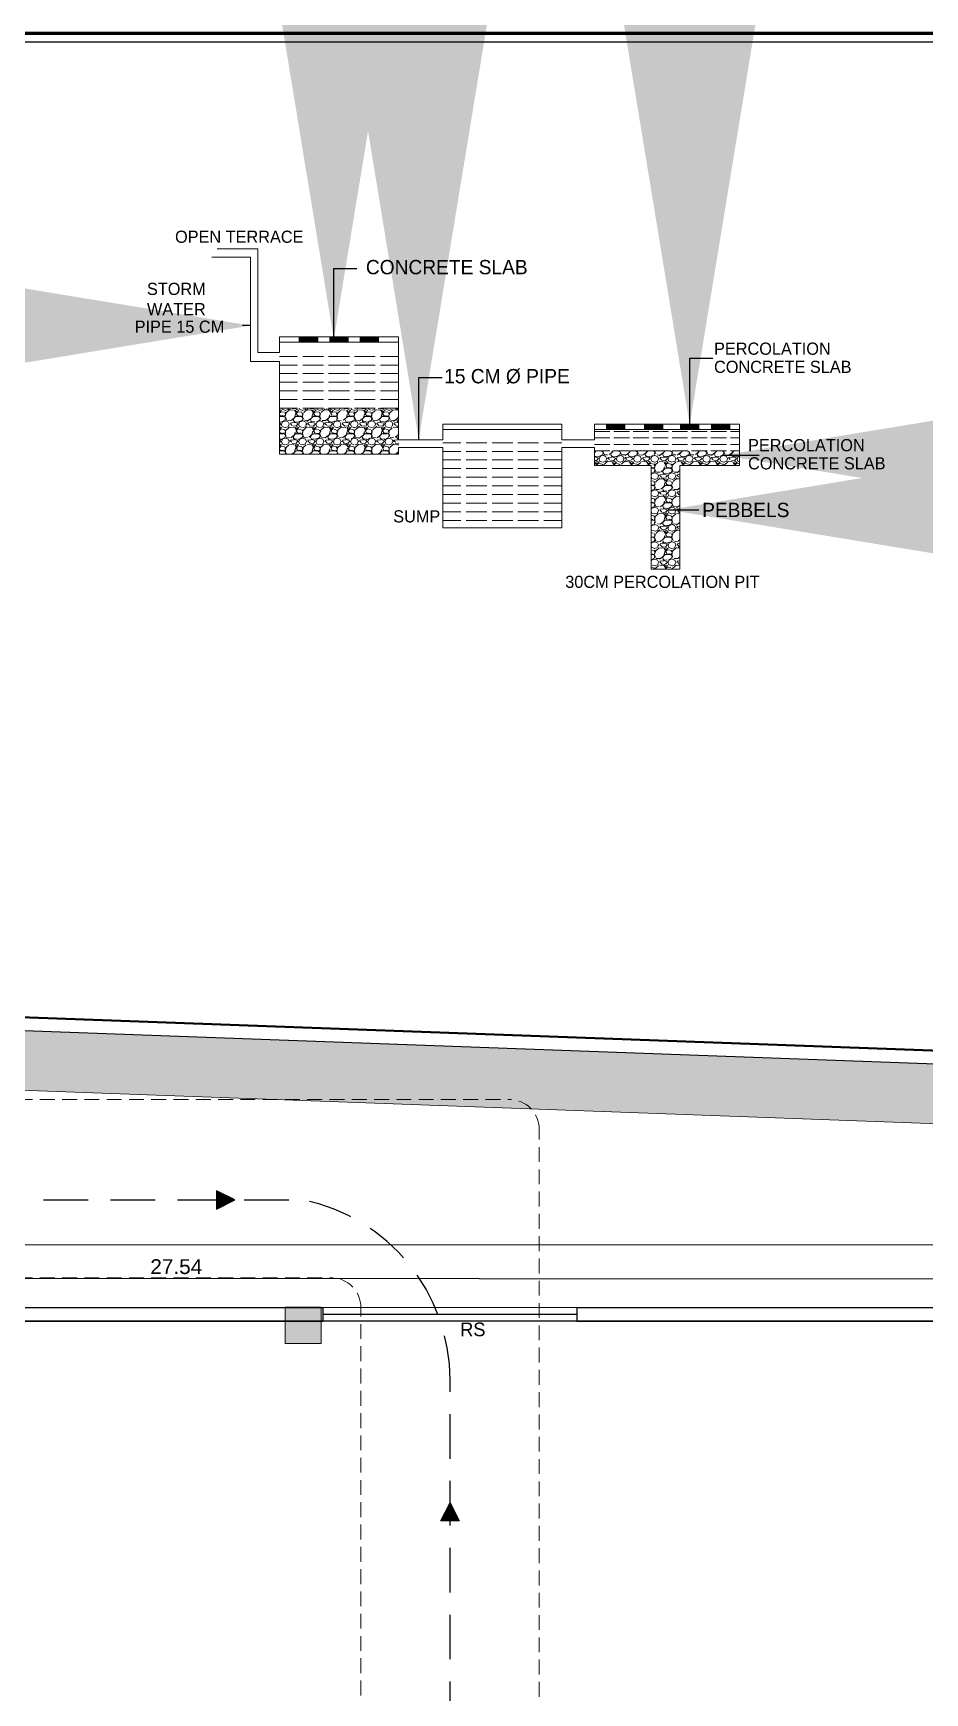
# Model space of a CAD drawing. Header units: metres. Extents: x 71870 to 72053, y 12512 to 13084.
# Drawn here: x 71945.28 to 71960.28, y 12985.78 to 13013.7 of the extents above; entities that cross this region are included whole.
import ezdxf

# ---------------------------------------------------------------- set-up
doc = ezdxf.new("R2010")
doc.units = ezdxf.units.M
doc.header["$MEASUREMENT"] = 0
doc.linetypes.add('1', pattern=[0])
doc.linetypes.add('Dim Line', pattern=[0.375, 0.25, -0.125])
doc.layers.get('Defpoints').update_dxf_attribs({"color": 6, "lineweight": 0})
doc.layers.add('02_FB_WALL', color=7, linetype='Continuous', lineweight=30)
doc.layers.add('COL', color=1, linetype='Continuous', lineweight=18)
for name, color, linetype in [('AS_AT_SITE', 6, '1'), ('BLK_1_FLR_0_ROOM_1', 2, 'Continuous'), ('BLK_1_LVL_0_BLDG_FOOT_PRINT', 1, 'Continuous'), ('BLK_1_LVL_0_SIDE_SETBACK1', 171, 'Continuous'), ('FMB_OR_PLR', 70, '1'), ('PLOT_BOUNDARY', 70, 'Continuous'), ('SUPER_IMPOSED', 5, '1')]:
    doc.layers.add(name, color=color, linetype=linetype)
doc.layers.add('BLK_1_FLR_0_BLT_UP_AREA', color=52, linetype='Continuous', plot=False)
doc.styles.add('century Gothic', font='arial.ttf')
doc.styles.add('SimpleX', font='arial.ttf', dxfattribs={"width": 0.8})
doc.styles.add('style2', font='')
doc.styles.add('TITLE', font='GOTHIC.TTF')
doc.styles.get('style2').set_extended_font_data('FuturaExtended')
doc.linetypes.add('ZIGZAG', pattern='A,0.0001,-0.2,[131,ltypeshp.shx,S=0.2,R=0,X=-0.2,Y=0],-0.4,[131,ltypeshp.shx,S=0.2,R=180,X=0.2,Y=0],-0.2', length=0.8001)
doc.dimstyles.new('DIM-100 MM', dxfattribs={"dimtxt": 200, "dimasz": 100, "dimexe": 100, "dimexo": 100, "dimgap": 75, "dimtad": 1, "dimdec": 4, "dimrnd": 1, "dimzin": 12, "dimdsep": 46, "dimtxsty": 'SimpleX', "dimblk": 'ARCHTICK', "dimcen": 1, "dimdle": 100, "dimclre": 8, "dimclrt": 140, "dimazin": 0, "dimtfac": 0.75, "dimtdec": 4, "dimtix": 1, "dimtmove": 0, "dimatfit": 3, "dimfxl": 0, "dimfrac": 2, "dimtolj": 1, "dimarcsym": 0})
doc.dimstyles.new('STAND', dxfattribs={"dimtxt": 0.25, "dimasz": 0.13, "dimexe": 0, "dimexo": 0, "dimgap": 0, "dimtad": 0, "dimzin": 0, "dimdsep": 46, "dimtxsty": 'century Gothic', "dimblk": 'OBLIQUE', "dimcen": 0.15, "dimse1": 1, "dimse2": 1, "dimclrd": 5, "dimclre": 7, "dimclrt": 5, "dimazin": 0, "dimtfac": 1, "dimtofl": 0, "dimtmove": 0, "dimatfit": 3, "dimfxl": 0, "dimtolj": 1, "dimtzin": 0, "dimlwd": -1, "dimlwe": -1, "dimarcsym": 0})

# ---------------------------------------------------------------- blocks, each defined once
blk = doc.blocks.new('arrowww')
at = {"layer": '02_FB_WALL'}
h = blk.add_hatch(color=252, dxfattribs=at)
h.dxf.hatch_style = 1
h.paths.add_polyline_path([(156792.6, 14158.6), (156780.6, 14164.6), (156792.6, 14170.6)])
at = {"layer": '02_FB_WALL', "color": 252}
blk.add_lwpolyline([(156792.6, 14158.6), (156780.6, 14164.6), (156792.6, 14170.6)], close=True, dxfattribs=at)
blk = doc.blocks.new('_Oblique')
at = {"color": 0, "linetype": 'ByBlock', "lineweight": -2}
blk.add_line((-0.5, -0.5), (0.5, 0.5), dxfattribs=at)
blk = doc.blocks.new('*D35')
at = {"color": 5}
blk.add_line((71933.893, 12992.757), (71961.436, 12992.744), dxfattribs=at)
at = {"layer": 'Defpoints', "color": 0, "lineweight": 25}
for p in [(71961.436, 12992.744), (71933.893, 12991.65), (71961.435, 12991.65)]:
    blk.add_point(p, dxfattribs=at)
at = {"color": 5, "xscale": 0.13, "yscale": 0.13, "zscale": 0.13}
for p, rotation in [((71933.893, 12992.757), 179.9730764399651), ((71961.436, 12992.744), 359.9730764399652)]:
    blk.add_blockref('_Oblique', p, dxfattribs=dict(at, rotation=rotation))
at = {"color": 5, "insert": (71947.684, 12992.946), "char_height": 0.25, "attachment_point": 5, "rotation": 359.9731, "style": 'century Gothic'}
blk.add_mtext('\\A1;27.54', dxfattribs=at)
blk = doc.blocks.new('*D38')
at = {"color": 5}
for p, q in [((71909.874, 12993.333), (71935.347, 12993.321)), ((71961.664, 12993.309), (71936.191, 12993.321))]:
    blk.add_line(p, q, dxfattribs=at)
at = {"layer": 'Defpoints', "color": 0, "lineweight": 25}
for p in [(71909.874, 12993.333), (71909.874, 12992.266), (71961.664, 12992.26)]:
    blk.add_point(p, dxfattribs=at)
at = {"color": 5, "xscale": 0.13, "yscale": 0.13, "zscale": 0.13}
for p, rotation in [((71909.874, 12993.333), 179.9730764399651), ((71961.664, 12993.309), 359.9730764399652)]:
    blk.add_blockref('_Oblique', p, dxfattribs=dict(at, rotation=rotation))
at = {"color": 5, "insert": (71935.769, 12993.321), "char_height": 0.25, "attachment_point": 5, "rotation": 359.9731, "style": 'century Gothic'}
blk.add_mtext('\\A1;51.79', dxfattribs=at)
blk = doc.blocks.new('*U3')
at = {"layer": 'COL'}
h = blk.add_hatch(color=8, dxfattribs=at)
h.dxf.hatch_style = 1
h.paths.add_polyline_path([(2704.9, 761), (2704.9, 737), (2680.9, 737), (2680.9, 761)])
at = {"layer": 'COL', "ltscale": 0.02}
blk.add_lwpolyline([(2704.9, 761), (2704.9, 737), (2680.9, 737), (2680.9, 761)], close=True, dxfattribs=at)
blk = doc.blocks.new('_ArchTick')
at = {"color": 0, "linetype": 'ByBlock', "const_width": 0.15}
blk.add_lwpolyline([(-0.5, -0.5), (0.5, 0.5)], dxfattribs=at)

msp = doc.modelspace()

# ---------------------------------------------------------------- hatches: boundary and pattern name
at = {"lineweight": 18}
for points in [[(71950.06419, 13008.59234), (71949.75439, 13008.59234), (71949.75439, 13008.50517), (71950.06419, 13008.50517)], [(71950.57588, 13008.59234), (71950.26608, 13008.59234), (71950.26608, 13008.50517), (71950.57588, 13008.50517)], [(71951.08758, 13008.59234), (71950.77778, 13008.59234), (71950.77778, 13008.50517), (71951.08758, 13008.50517)], [(71955.2314, 13007.12305), (71954.9216, 13007.12305), (71954.9216, 13007.03589), (71955.2314, 13007.03589)], [(71955.87318, 13007.12305), (71955.56338, 13007.12305), (71955.56338, 13007.03589), (71955.87318, 13007.03589)], [(71956.48037, 13007.12305), (71956.17057, 13007.12305), (71956.17057, 13007.03589), (71956.48037, 13007.03589)], [(71957.0016, 13007.12305), (71956.69179, 13007.12305), (71956.69179, 13007.03589), (71957.0016, 13007.03589)]]:
    msp.add_hatch(color=8, dxfattribs=at).paths.add_polyline_path(points)
h = msp.add_hatch(dxfattribs=at)
h.set_pattern_fill('ACAD_ISO02W100', color=8, scale=0.029055, style=0)
h.set_pattern_definition([(0, (71860.03189, 12984.14794), (0, 0.1452759), [0.3486622, -0.08716554])])
h.paths.add_polyline_path([(71951.42339, 13008.33084), (71949.41858, 13008.33084), (71949.41858, 13008.17949), (71949.41858, 13007.34297), (71951.42339, 13007.34297)])
h = msp.add_hatch(dxfattribs=at)
h.set_pattern_fill('GRAVEL', color=8, scale=0.290552, style=0)
h.set_pattern_definition([(228.0128, (70931.63671, 12632.01854), (-2.3244140188, -2.6149667388), [0.03908968, -3.86988521]), (184.9697, (70931.61056, 12631.989486), (3.4866221042, 0.29054929079), [0.06707912, -6.64083053]), (132.5104, (70931.543733, 12631.983674), (2.90551546877, -3.19607250234), [0.04729835, -4.68254237]), (267.2737, (70931.430418, 12631.911037), (0.2905506595, 5.81103641685), [0.06108503, -6.047417086]), (292.8337, (70931.427513, 12631.85002), (-1.45276196083, 3.48662075612), [0.05989871, -5.9299804]), (357.2737, (70931.450757, 12631.794816), (-5.81103641685, 0.2905506595), [0.06108503, -6.047417086]), (37.6942, (70931.511773, 12631.79191), (-3.77717574952, -2.90551537777), [0.08078183, -7.99739488]), (72.2553, (70931.575694, 12631.841304), (2.03386584302, 6.39213886924), [0.076266365, -7.55037277]), (121.4296, (70931.598938, 12631.913942), (-2.32441692491, 3.77717217309), [0.061291906, -6.06790535]), (175.2364, (70931.566978, 12631.966241), (3.1960702571, -0.29054935636), [0.069974175, -3.42873313]), (222.3974, (70931.497245, 12631.972052), (-3.48662393455, -3.19606768154), [0.09049178, -8.95869312]), (138.8141, (70931.718065, 12631.90813), (-2.0338635721, 1.7433101187), [0.03088595, -3.05772199]), (171.4692, (70931.69482, 12631.92847), (3.7771731169, -0.5811059314), [0.05876033, -5.81728639]), (225, (70931.6367, 12631.93719), (0, -0.290551906), [0.04109013, -0.36981203]), (203.1986, (70931.61637, 12631.972052), (1.4527590045, 0.5811040182), [0.022127845, -2.190648834]), (291.8014, (70931.596033, 12631.963336), (-0.2905517906, 0.871655529), [0.0312933, -1.53337617]), (30.9638, (70931.607655, 12631.93428), (0.871654875, 0.5811043547), [0.05082594, -1.64336776]), (161.5651, (70931.65124, 12631.96043), (0.581103759, -0.2905513526), [0.03675219, -0.88205343]), (16.3895, (70931.427513, 12631.963336), (2.90551880432, 0.8716533315), [0.05148578, -5.09710548]), (70.3462, (70931.476907, 12631.977863), (-1.16220588534, -3.19607060263), [0.04319372, -4.27616963]), (293.1986, (70931.651238, 12632.01854), (-0.5811040182, 1.4527590045), [0.0442554, -2.16852128]), (343.6105, (70931.66867, 12631.977863), (-2.90551880432, 0.8716533315), [0.05148578, -5.09710548]), (339.444, (70931.427513, 12631.783194), (-1.4527596187, 0.5811024699), [0.049649494, -2.43282639]), (294.7751, (70931.474, 12631.76576), (-1.45275681336, 3.19607097635), [0.04160063, -4.11846827]), (66.8014, (70931.654143, 12631.72799), (0.5811040182, 1.4527590045), [0.0442554, -2.16852128]), (17.354, (70931.671576, 12631.768666), (-3.7771742019, -1.16220566885), [0.04870549, -4.82183059]), (69.444, (70931.511773, 12631.72799), (-0.5811024699, -1.4527596187), [0.02482475, -2.457651136]), (101.3099, (70931.63671, 12631.72799), (-0.2905511286, 1.1622074848), [0.01481524, -1.466713996]), (165.9638, (70931.633804, 12631.742516), (0.8716556083, -0.290551252), [0.05989871, -1.13807694]), (186.009, (70931.575694, 12631.757044), (2.9055180932, 0.29055161825), [0.055509925, -5.495474686]), (303.6901, (70931.607655, 12631.90813), (-0.2905522043, 0.5811035046), [0.041903964, -1.00569543]), (353.1572, (70931.630899, 12631.873265), (4.93938069711, -0.58110595693), [0.073159204, -7.24274871]), (60.9454, (70931.703537, 12631.864548), (-1.1622072741, -2.03386282764), [0.02991405, -2.96149995]), (90, (70931.71806, 12631.8907), (-0.29055182, 0.29055182), [0.01743311, -0.27311871]), (120.2564, (70931.569883, 12631.76576), (1.16220578058, -2.03386342945), [0.04036462, -3.99611022]), (48.0128, (70931.549544, 12631.800627), (2.3244140188, 2.6149667388), [0.07817936, -3.830795534]), (0, (70931.60184, 12631.85874), (0.29055182, 0.29055182), [0.07554347, -0.215008344]), (325.3048, (70931.677387, 12631.858737), (-2.9055164975, 2.03386521743), [0.04594031, -4.548087196]), (254.0546, (70931.71516, 12631.832588), (-0.2905517844, -1.162207303), [0.042304926, -2.07294426]), (207.646, (70931.703537, 12631.79191), (-5.52048329635, -2.90552040665), [0.06887967, -6.819098304]), (175.4261, (70931.642521, 12631.75995), (-3.77717377746, 0.29055030602), [0.072870105, -7.214132554])])
h.paths.add_polyline_path([(71951.42339, 13007.39208), (71949.41858, 13007.39208), (71949.41858, 13006.61659), (71951.42339, 13006.61659)])
h = msp.add_hatch(dxfattribs=at)
h.set_pattern_fill('ACAD_ISO02W100', color=8, scale=0.021791, style=0)
h.set_pattern_definition([(0, (71859.27423, 12984.11888), (0, 0.10895693), [0.26149663, -0.06537416])])
h.paths.add_polyline_path([(71957.16034, 13007.00683), (71954.71971, 13007.00683), (71954.71971, 13006.8325), (71954.71971, 13006.64364), (71957.16034, 13006.64364)])
h = msp.add_hatch(dxfattribs=at)
h.set_pattern_fill('ACAD_ISO02W100', color=8, scale=0.029055, style=0)
h.set_pattern_definition([(0, (71859.73024, 12984.14794), (0, 0.1452759), [0.3486622, -0.08716554])])
h.paths.add_polyline_path([(71954.17254, 13006.73318), (71954.17254, 13006.86155), (71954.17254, 13006.87608), (71952.16773, 13006.87608), (71952.16773, 13006.86155), (71952.16773, 13006.73318), (71952.16773, 13005.37974), (71954.17254, 13005.37974)])
h = msp.add_hatch(dxfattribs=at)
h.set_pattern_fill('GRAVEL', color=8, scale=0.290552, style=0)
h.set_pattern_definition([(228.0128, (70930.879055, 12632.01854), (-2.3244140188, -2.6149667388), [0.03908968, -3.86988521]), (184.9697, (70930.852906, 12631.989486), (3.4866221042, 0.29054929079), [0.06707912, -6.64083053]), (132.5104, (70930.786079, 12631.983674), (2.90551546877, -3.19607250234), [0.04729835, -4.68254237]), (267.2737, (70930.672764, 12631.911037), (0.2905506595, 5.81103641685), [0.06108503, -6.047417086]), (292.8337, (70930.669858, 12631.85002), (-1.45276196083, 3.48662075612), [0.05989871, -5.9299804]), (357.2737, (70930.693102, 12631.794816), (-5.81103641685, 0.2905506595), [0.06108503, -6.047417086]), (37.6942, (70930.754118, 12631.79191), (-3.77717574952, -2.90551537777), [0.08078183, -7.99739488]), (72.2553, (70930.818039, 12631.841304), (2.03386584302, 6.39213886924), [0.076266365, -7.55037277]), (121.4296, (70930.841284, 12631.913942), (-2.32441692491, 3.77717217309), [0.061291906, -6.06790535]), (175.2364, (70930.809323, 12631.966241), (3.1960702571, -0.29054935636), [0.069974175, -3.42873313]), (222.3974, (70930.73959, 12631.972052), (-3.48662393455, -3.19606768154), [0.09049178, -8.95869312]), (138.8141, (70930.96041, 12631.90813), (-2.0338635721, 1.7433101187), [0.03088595, -3.05772199]), (171.4692, (70930.937166, 12631.92847), (3.7771731169, -0.5811059314), [0.05876033, -5.81728639]), (225, (70930.87906, 12631.93719), (0, -0.290551906), [0.04109013, -0.36981203]), (203.1986, (70930.858717, 12631.972052), (1.4527590045, 0.5811040182), [0.022127845, -2.190648834]), (291.8014, (70930.83838, 12631.963336), (-0.2905517906, 0.871655529), [0.0312933, -1.53337617]), (30.9638, (70930.85, 12631.93428), (0.871654875, 0.5811043547), [0.05082594, -1.64336776]), (161.5651, (70930.89358, 12631.96043), (0.581103759, -0.2905513526), [0.03675219, -0.88205343]), (16.3895, (70930.669858, 12631.963336), (2.90551880432, 0.8716533315), [0.05148578, -5.09710548]), (70.3462, (70930.719252, 12631.977863), (-1.16220588534, -3.19607060263), [0.04319372, -4.27616963]), (293.1986, (70930.893583, 12632.01854), (-0.5811040182, 1.4527590045), [0.0442554, -2.16852128]), (343.6105, (70930.911016, 12631.977863), (-2.90551880432, 0.8716533315), [0.05148578, -5.09710548]), (339.444, (70930.669858, 12631.783194), (-1.4527596187, 0.5811024699), [0.049649494, -2.43282639]), (294.7751, (70930.716346, 12631.76576), (-1.45275681336, 3.19607097635), [0.04160063, -4.11846827]), (66.8014, (70930.89649, 12631.72799), (0.5811040182, 1.4527590045), [0.0442554, -2.16852128]), (17.354, (70930.913922, 12631.768666), (-3.7771742019, -1.16220566885), [0.04870549, -4.82183059]), (69.444, (70930.754118, 12631.72799), (-0.5811024699, -1.4527596187), [0.02482475, -2.457651136]), (101.3099, (70930.879055, 12631.72799), (-0.2905511286, 1.1622074848), [0.01481524, -1.466713996]), (165.9638, (70930.87615, 12631.742516), (0.8716556083, -0.290551252), [0.05989871, -1.13807694]), (186.009, (70930.81804, 12631.757044), (2.9055180932, 0.29055161825), [0.055509925, -5.495474686]), (303.6901, (70930.85, 12631.90813), (-0.2905522043, 0.5811035046), [0.041903964, -1.00569543]), (353.1572, (70930.873244, 12631.873265), (4.93938069711, -0.58110595693), [0.073159204, -7.24274871]), (60.9454, (70930.945882, 12631.864548), (-1.1622072741, -2.03386282764), [0.02991405, -2.96149995]), (90, (70930.9604, 12631.8907), (-0.29055182, 0.29055182), [0.01743311, -0.27311871]), (120.2564, (70930.812228, 12631.76576), (1.16220578058, -2.03386342945), [0.04036462, -3.99611022]), (48.0128, (70930.79189, 12631.800627), (2.3244140188, 2.6149667388), [0.07817936, -3.830795534]), (0, (70930.8442, 12631.85874), (0.29055182, 0.29055182), [0.07554347, -0.215008344]), (325.3048, (70930.919733, 12631.858737), (-2.9055164975, 2.03386521743), [0.04594031, -4.548087196]), (254.0546, (70930.957504, 12631.832588), (-0.2905517844, -1.162207303), [0.042304926, -2.07294426]), (207.646, (70930.945882, 12631.79191), (-5.52048329635, -2.90552040665), [0.06887967, -6.819098304]), (175.4261, (70930.884866, 12631.75995), (-3.77717377746, 0.29055030602), [0.072870105, -7.214132554])])
h.paths.add_polyline_path([(71956.15794, 13006.42573), (71957.16034, 13006.42573), (71957.16034, 13006.6727), (71954.71971, 13006.6727), (71954.71971, 13006.42573), (71955.67853, 13006.42573), (71955.67853, 13004.68242), (71956.15794, 13004.68242)])
at = {"lineweight": 9}
h = msp.add_hatch(dxfattribs=at)
h.set_pattern_fill('GRAVEL', color=8)
h.set_pattern_definition([(228.01279, (71939.25207, 12977.764975), (-8, -9), [0.134536, -13.319088]), (184.96974, (71939.16207, 12977.664975), (12, 1), [0.230868, -22.855925]), (132.51045, (71938.93207, 12977.644975), (10, -11), [0.162788, -16.116033]), (267.27369, (71938.54207, 12977.394975), (1, 20), [0.210238, -20.813558]), (292.83365, (71938.53207, 12977.184975), (-5, 12), [0.206155, -20.409373]), (357.27369, (71938.61207, 12976.994975), (-20, 1), [0.210238, -20.813558]), (37.69424, (71938.82207, 12976.984975), (-13, -10), [0.278029, -27.524849]), (72.25533, (71939.04207, 12977.154975), (7, 22), [0.262488, -25.986321]), (121.42957, (71939.12207, 12977.404975), (-8, 13), [0.21095, -20.884073]), (175.23636, (71939.01207, 12977.584975), (11, -1), [0.240832, -11.800763]), (222.39744, (71938.77207, 12977.604975), (-12, -11), [0.311448, -30.833375]), (138.81407, (71939.53207, 12977.38498), (-7, 6), [0.106301, -10.523845]), (171.46923, (71939.45207, 12977.454975), (13, -2), [0.202237, -20.021511]), (225, (71939.2521, 12977.485), (-1e-16, -1), [0.14142, -1.272793]), (203.1986, (71939.18207, 12977.60498), (5, 2), [0.076158, -7.539615]), (291.8014, (71939.11207, 12977.57498), (-1, 3), [0.107703, -5.277462]), (30.96376, (71939.15207, 12977.47498), (3, 2), [0.17493, -5.656023]), (161.56505, (71939.30207, 12977.56498), (2, -1), [0.12649, -3.035787]), (16.38954, (71938.53207, 12977.574975), (10, 3), [0.1772, -17.542845]), (70.34618, (71938.70207, 12977.624975), (-4, -11), [0.148661, -14.717408]), (293.1986, (71939.30207, 12977.76498), (-2, 5), [0.152315, -7.463458]), (343.61046, (71939.36207, 12977.624975), (-10, 3), [0.1772, -17.542845]), (339.44395, (71938.53207, 12976.95498), (-5, 2), [0.17088, -8.373124]), (294.77514, (71938.69207, 12976.894975), (-5, 11), [0.143178, -14.174643]), (66.8014, (71939.31207, 12976.76498), (2, 5), [0.152315, -7.463458]), (17.35402, (71939.37207, 12976.904975), (-13, -4), [0.167631, -16.595424]), (69.44395, (71938.82207, 12976.76498), (-2, -5), [0.08544, -8.458564]), (101.30993, (71939.25207, 12976.76498), (-1, 4), [0.05099, -5.04803]), (165.96376, (71939.24207, 12976.81498), (3, -1), [0.206155, -3.91695]), (186.009, (71939.04207, 12976.864975), (10, 1), [0.19105, -18.913923]), (303.6901, (71939.15207, 12977.38498), (-1, 2), [0.144222, -3.46133]), (353.15723, (71939.23207, 12977.264975), (17, -2), [0.251794, -24.927563]), (60.9454, (71939.48207, 12977.23498), (-4, -7), [0.102956, -10.192674]), (90, (71939.5321, 12977.325), (-1, 1), [0.06, -0.94]), (120.25644, (71939.02207, 12976.894975), (4, -7), [0.138924, -13.75352]), (48.01279, (71938.95207, 12977.014975), (8, 9), [0.269072, -13.184552]), (0, (71939.1321, 12977.215), (1, 1), [0.26, -0.74]), (325.30485, (71939.39207, 12977.214975), (10, -7), [0.158114, -15.653274]), (254.0546, (71939.52207, 12977.12498), (-1, -4), [0.145602, -7.134508]), (207.64598, (71939.48207, 12976.984975), (-19, -10), [0.237065, -23.469474]), (175.42608, (71939.27207, 12976.874975), (-13, 1), [0.250799, -24.829073])])
h.paths.add_polyline_path([(71906.15278, 12998.34133), (71906.00996, 12995.82471), (71907.01152, 12995.82388), (71907.09564, 12997.30615), (71975.21007, 12994.81306), (71973.03508, 12956.18862), (71955.64352, 12956.18862), (71955.64352, 12955.18862), (71973.98035, 12955.18862), (71976.26582, 12995.77509)])
h.paths.add_polyline_path([(71927.77741, 12955.27559), (71927.77741, 12956.08033), (71927.26224, 12956.08033), (71927.26224, 12955.27559)], flags=24)
h.paths.add_polyline_path([(71928.66514, 12955.42152), (71932.92147, 12955.42152), (71932.92147, 12955.86795), (71928.66513, 12955.86795)], flags=24)

# ---------------------------------------------------------------- linework, layer by layer
at = {"color": 8, "lineweight": 20}
for p, q in [((71948.375, 13010.07415), (71949.0574, 13010.07415)), ((71949.0574, 13010.07415), (71949.0574, 13008.33084)), ((71948.93377, 13009.93552), (71948.28245, 13009.93552)), ((71948.93377, 13008.17949), (71948.93377, 13009.93552)), ((71949.41858, 13008.33084), (71949.41858, 13008.59234)), ((71949.41858, 13008.59234), (71951.42339, 13008.59234)), ((71949.41858, 13008.50517), (71951.42339, 13008.50517)), ((71951.42339, 13008.59234), (71951.42339, 13006.86155)), ((71949.41858, 13008.17949), (71948.93377, 13008.17949)), ((71949.0574, 13008.33084), (71949.41858, 13008.33084)), ((71949.41858, 13006.61659), (71949.41858, 13008.17949)), ((71952.16773, 13007.12305), (71954.17254, 13007.12305)), ((71952.16773, 13006.86155), (71952.16773, 13007.12305)), ((71952.16773, 13007.03589), (71954.17254, 13007.03589)), ((71954.17254, 13007.12305), (71954.17254, 13006.86155)), ((71954.71971, 13006.86155), (71954.71971, 13007.12305)), ((71954.71971, 13007.12305), (71957.16034, 13007.12305)), ((71954.71971, 13007.03589), (71957.16034, 13007.03589)), ((71957.16034, 13007.12305), (71957.16034, 13006.42573)), ((71951.42339, 13006.86155), (71952.16773, 13006.86155)), ((71952.16773, 13006.73318), (71951.42339, 13006.73318)), ((71951.42339, 13006.73081), (71951.42339, 13006.61659)), ((71952.16773, 13005.37974), (71952.16773, 13006.73318)), ((71954.17254, 13006.86155), (71954.71971, 13006.86155)), ((71954.17254, 13006.73318), (71954.17254, 13005.37974)), ((71954.17254, 13006.73318), (71954.71971, 13006.73318)), ((71954.71971, 13006.42573), (71954.71971, 13006.73318)), ((71949.41858, 13006.61659), (71951.42339, 13006.61659)), ((71955.67853, 13006.42573), (71954.71971, 13006.42573)), ((71955.67853, 13004.68242), (71955.67853, 13006.42573)), ((71957.16034, 13006.42573), (71956.15794, 13006.42573)), ((71956.15794, 13004.68242), (71956.15794, 13006.42573)), ((71952.16773, 13005.37974), (71954.17254, 13005.37974)), ((71955.67853, 13004.68242), (71956.15794, 13004.68242))]:
    msp.add_line(p, q, dxfattribs=at)
at = {"color": 32, "linetype": 'Dim Line', "lineweight": 9}
for p, q in [((71906.76404, 12995.75992), (71953.29164, 12995.75992)), ((71953.79164, 12954.96002), (71953.79164, 12995.25992)), ((71909.76404, 12992.75992), (71950.29164, 12992.75992)), ((71950.79164, 12958.73203), (71950.79164, 12992.25992))]:
    msp.add_line(p, q, dxfattribs=at)
at = {"linetype": 'Dim Line', "ltscale": 3}
for p, q in [((71911.70244, 12994.06966), (71949.82002, 12994.06966)), ((71952.29164, 12959.34155), (71952.29164, 12991.04072))]:
    msp.add_line(p, q, dxfattribs=at)
for p, q in [((71918.42562, 12992.25992), (71950.15804, 12992.2599)), ((71950.15804, 12992.03132), (71950.15804, 12992.25992)), ((71954.42524, 12992.25992), (71961.66364, 12992.25992)), ((71934.27157, 12992.03131), (71950.15804, 12992.03131)), ((71954.42524, 12992.03132), (71961.43504, 12992.03132))]:
    msp.add_line(p, q)
at = {"color": 252, "linetype": 'ZIGZAG', "ltscale": 10}
msp.add_line((71950.15804, 12992.14562), (71954.42524, 12992.14562), dxfattribs=at)
at = {"lineweight": 80}
msp.add_lwpolyline([(71886.69776, 12933.90452), (71886.69776, 13013.70204), (71999.39652, 13013.70204), (71999.39652, 12933.90452)], close=True, dxfattribs=at)
at = {"lineweight": 25}
msp.add_lwpolyline([(71886.84085, 12934.04761), (71886.84085, 13013.55895), (71999.25343, 13013.55895), (71999.25343, 12934.04761)], close=True, dxfattribs=at)
at = {"color": 8, "lineweight": 20}
for points in [[(71949.75439, 13008.59234), (71950.06419, 13008.59234), (71950.06419, 13008.50517), (71949.75439, 13008.50517)], [(71950.26608, 13008.59234), (71950.57588, 13008.59234), (71950.57588, 13008.50517), (71950.26608, 13008.50517)], [(71950.77778, 13008.59234), (71951.08758, 13008.59234), (71951.08758, 13008.50517), (71950.77778, 13008.50517)], [(71954.9216, 13007.12305), (71955.2314, 13007.12305), (71955.2314, 13007.03589), (71954.9216, 13007.03589)], [(71955.56338, 13007.12305), (71955.87318, 13007.12305), (71955.87318, 13007.03589), (71955.56338, 13007.03589)], [(71956.17057, 13007.12305), (71956.48037, 13007.12305), (71956.48037, 13007.03589), (71956.17057, 13007.03589)], [(71956.69179, 13007.12305), (71957.0016, 13007.12305), (71957.0016, 13007.03589), (71956.69179, 13007.03589)]]:
    msp.add_lwpolyline(points, close=True, dxfattribs=at)
at = {"linetype": 'Continuous', "ltscale": 2}
msp.add_lwpolyline([(71955.64352, 12955.18862), (71973.98035, 12955.18862), (71976.26582, 12995.77509), (71906.15278, 12998.34133), (71906.00996, 12995.82471), (71905.79435, 12995.82489), (71900.47901, 12995.80298), (71900.65985, 12991.02599)], dxfattribs=at)
at = {"color": 10, "lineweight": 50}
msp.add_lwpolyline([(71905.79397, 12996.05349), (71905.93724, 12998.57797), (71976.50717, 12995.99501)], dxfattribs=at)
at = {"color": 8, "lineweight": 9}
msp.add_lwpolyline([(71906.00996, 12995.82471), (71906.15278, 12998.34133), (71976.26582, 12995.77509), (71973.98035, 12955.18862), (71955.64352, 12955.18862), (71955.64352, 12956.18862), (71973.03508, 12956.18862), (71975.21007, 12994.81306), (71907.09564, 12997.30615), (71907.01152, 12995.82388)], close=True, dxfattribs=at)
msp.add_lwpolyline([(71955.64352, 12956.18862), (71973.03508, 12956.18862), (71975.21007, 12994.81306), (71907.09564, 12997.30615), (71907.01152, 12995.82388)], dxfattribs=at)
msp.add_lwpolyline([(71954.42524, 12992.25992), (71954.42524, 12992.03132)])
at = {"color": 32, "linetype": 'Dim Line', "lineweight": 9}
for centre in [(71953.29164, 12995.25992), (71950.29164, 12992.25992)]:
    msp.add_arc(centre, 0.5, 0, 90, dxfattribs=at)
at = {"linetype": 'Dim Line', "ltscale": 3}
msp.add_arc((71949.20159, 12991.04213), 3.09005, 359.973904, 78.455074, dxfattribs=at)
at = {"layer": 'AS_AT_SITE', "lineweight": 25}
msp.add_lwpolyline([(71905.79397, 12996.05349), (71900.24163, 12996.0306), (71901.79644, 12954.96002), (71974.19644, 12954.96002), (71976.50717, 12995.99501), (71976.50717, 12995.99501), (71905.93724, 12998.57797), (71905.79397, 12996.05349)], dxfattribs=at)
at = {"layer": 'BLK_1_FLR_0_BLT_UP_AREA', "color": 52, "lineweight": 25}
msp.add_lwpolyline([(71909.87364, 12992.26593), (71961.66366, 12992.25992), (71968.44544, 12992.25991, -0.41421279), (71971.49344, 12989.21191), (71971.49344, 12962.73047), (71961.66364, 12962.73047), (71961.66364, 12958.73195), (71909.87364, 12958.73195)], format="xyb", close=True, dxfattribs=at)
at = {"layer": 'BLK_1_FLR_0_ROOM_1', "color": 2, "lineweight": 25}
msp.add_lwpolyline([(71922.67524, 12992.03132), (71910.17844, 12991.96113), (71910.17844, 12959.03675), (71933.66107, 12959.03675), (71933.66107, 12966.04716), (71949.74373, 12966.04736), (71949.74373, 12958.96054), (71961.43504, 12958.96054), (71961.43504, 12992.03132), (71933.89251, 12992.03132), (71933.89197, 12986.56891), (71922.67524, 12986.56891)], close=True, dxfattribs=at)
at = {"layer": 'BLK_1_LVL_0_BLDG_FOOT_PRINT', "color": 1, "lineweight": 25}
msp.add_lwpolyline([(71909.87364, 12992.26593), (71961.66366, 12992.25992), (71968.44544, 12992.25991, -0.41421279), (71971.49344, 12989.21191), (71971.49344, 12962.73047), (71961.66364, 12962.73047), (71961.66364, 12958.73195), (71909.87364, 12958.73195)], format="xyb", close=True, dxfattribs=at)
at = {"layer": 'BLK_1_LVL_0_SIDE_SETBACK1', "color": 171, "lineweight": 25}
msp.add_lwpolyline([(71976.50717, 12995.99501), (71909.87364, 12998.4339), (71909.87364, 12992.26593), (71961.66366, 12992.25992), (71968.44544, 12992.25991), (71976.29684, 12992.25991)], close=True, dxfattribs=at)
at = {"layer": 'FMB_OR_PLR', "lineweight": 25}
msp.add_lwpolyline([(71905.79397, 12996.05349), (71900.24163, 12996.0306), (71901.79644, 12954.96002), (71974.19644, 12954.96002), (71976.50717, 12995.99501), (71976.50717, 12995.99501), (71905.93724, 12998.57797), (71905.79397, 12996.05349)], dxfattribs=at)
at = {"layer": 'PLOT_BOUNDARY', "color": 70, "linetype": 'ByBlock', "lineweight": 25}
msp.add_lwpolyline([(71976.50717, 12995.99501), (71905.93724, 12998.57797), (71905.79397, 12996.05349), (71900.24163, 12996.0306), (71901.79644, 12954.96002), (71974.19644, 12954.96002)], close=True, dxfattribs=at)
at = {"layer": 'SUPER_IMPOSED', "lineweight": 25}
msp.add_lwpolyline([(71905.79397, 12996.05349), (71900.24163, 12996.0306), (71901.79644, 12954.96002), (71974.19644, 12954.96002), (71976.50717, 12995.99501), (71976.50717, 12995.99501), (71905.93724, 12998.57797), (71905.79397, 12996.05349)], dxfattribs=at)

# ---------------------------------------------------------------- block references
at = {"yscale": 0.0254, "zscale": 0.0254}
for name, p, xscale in [('arrowww', (75930.8951, 12634.28867), -0.0254), ('*U3', (71881.41939, 12972.93641), 0.0254)]:
    msp.add_blockref(name, p, dxfattribs=dict(at, xscale=xscale))
at = {"xscale": 0.0254, "yscale": 0.0254, "zscale": 0.0254, "rotation": 270}
msp.add_blockref('arrowww', (71592.51065, 16971.20038), dxfattribs=at)

# ---------------------------------------------------------------- texts
at = {"color": 8, "lineweight": 20, "style": 'style2'}
for s, height, p in [('OPEN TERRACE', 0.2048288, (71947.66353, 13010.17479)), ('CONCRETE SLAB', 0.240975, (71950.87537, 13009.64543)), ('PIPE 15 CM', 0.204829, (71946.98377, 13008.66105)), ('PERCOLATION', 0.2048288, (71956.73408, 13008.29146)), ('CONCRETE SLAB', 0.2048288, (71956.73408, 13007.98568)), ('15 CM %%C PIPE', 0.240975, (71952.19267, 13007.8104)), ('PERCOLATION', 0.2048288, (71957.30629, 13006.6681)), ('CONCRETE SLAB', 0.2048288, (71957.30629, 13006.36233)), ('SUMP', 0.204829, (71951.33512, 13005.46993)), ('PEBBELS', 0.240975, (71956.53406, 13005.55923)), ('30CM PERCOLATION PIT', 0.2048288, (71954.23013, 13004.36785))]:
    msp.add_text(s, height=height, dxfattribs=at).set_placement(p)
at = {"color": 8, "lineweight": 25, "insert": (71947.19087, 13009.50208), "char_height": 0.2048288, "width": 1.1572258, "attachment_point": 1, "style": 'style2'}
msp.add_mtext('STORM WATER', dxfattribs=at)
at = {"insert": (71952.46068, 12992.00704), "char_height": 0.23, "width": 0.2917349, "attachment_point": 1, "style": 'TITLE'}
msp.add_mtext('RS', dxfattribs=at)

# ---------------------------------------------------------------- dimensions: what is measured, and where the dimension line sits
dim = msp.add_linear_dim(base=(71909.87414, 12993.33344), p1=(71961.66365, 12992.25991), p2=(71909.87364, 12992.26593), angle=179.973076, dimstyle='STAND', override={"dimtmove": 2})
dim.commit()
dim.dimension.update_dxf_attribs({"geometry": '*D38', "text_midpoint": (71935.76914, 12993.32127)})
dim = msp.add_linear_dim(base=(71961.43555, 12992.74405), p1=(71933.89251, 12991.65031), p2=(71961.43504, 12991.65032), angle=179.973076, dimstyle='STAND', override={"dimtmove": 2})
dim.commit()
dim.dimension.update_dxf_attribs({"geometry": '*D35', "text_midpoint": (71947.6838, 12992.94614), "dimtype": 160})

# ---------------------------------------------------------------- leaders
at = {"color": 8, "lineweight": 20}
for points in [[(71950.3355, 13008.55232), (71950.3355, 13009.74412), (71950.72506, 13009.74412)], [(71948.93377, 13008.78213), (71948.79853, 13008.78213)], [(71956.32408, 13007.11777), (71956.32408, 13008.23191), (71956.71415, 13008.23191)], [(71951.76394, 13006.8648), (71951.76394, 13007.91079), (71952.1568, 13007.91079)], [(71956.88734, 13006.60145), (71957.49131, 13006.60145)], [(71955.96823, 13005.6817), (71956.47704, 13005.6817)]]:
    msp.add_leader(points, dimstyle='DIM-100 MM', override={"dimse1": 1, "dimse2": 1, "dimfxl": 4, "dimtfillclr": 8, "dimarcsym": 1}, dxfattribs=at)

doc.saveas('drawing.dxf')
